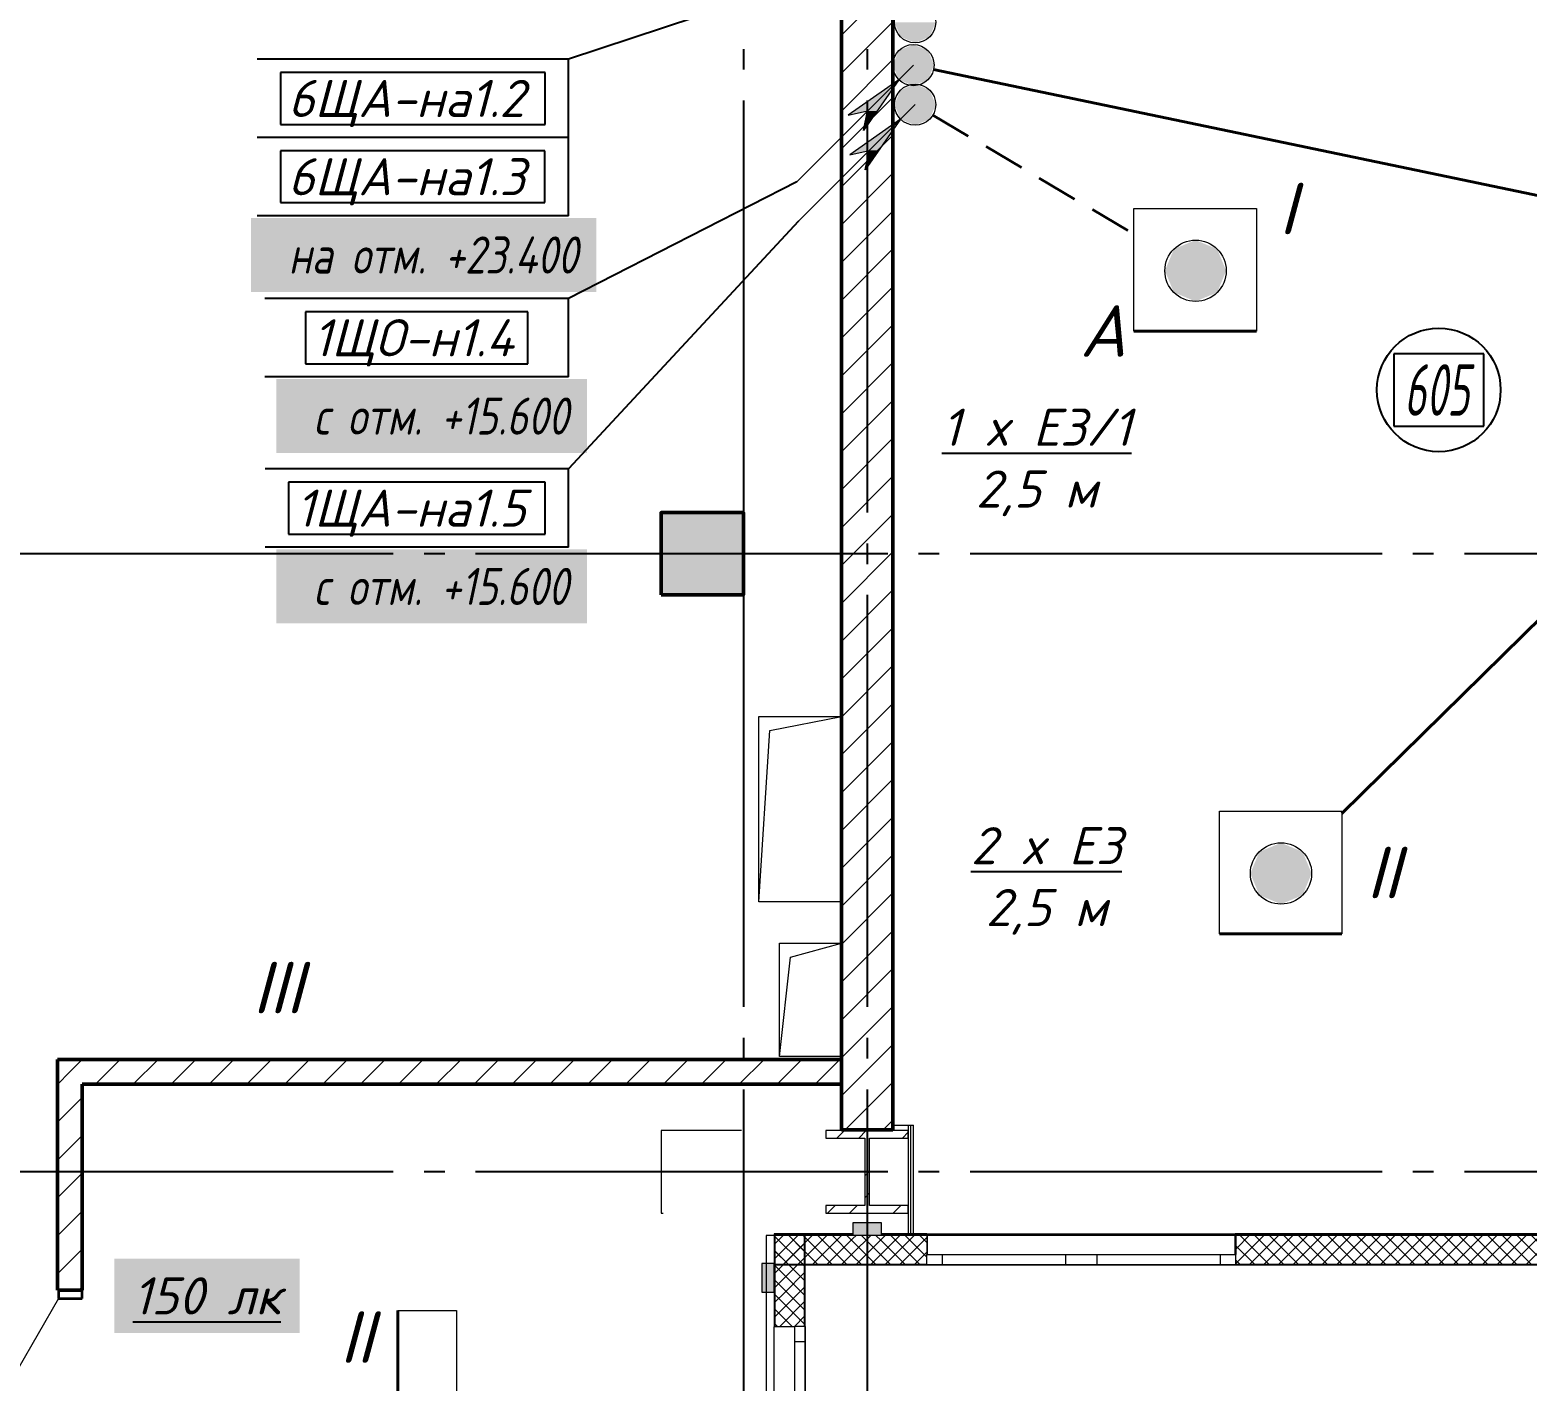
# Model space of a CAD drawing. Header units: millimetres. Extents: x 0 to 1093, y 0 to 420.
# Drawn here: x 480.6 to 553.2, y 149.4 to 215 of the extents above; entities that cross this region are included whole.
import ezdxf

# ---------------------------------------------------------------- set-up
doc = ezdxf.new("R2010")
doc.units = ezdxf.units.MM
for name, pattern in [('JIS_02_2.0', [3, 2, -1]), ('ГОСТ 2.303 5', [24, 20, -1.5, 1, -1.5]), ('СПКБ-0000-000-АР#006$0$Achse', [2300, 0, -800, 1500, 0])]:
    doc.linetypes.add(name, pattern=pattern)
for name, color, linetype in [('Viewport1ForCustomObjects_0', 7, 'Continuous'), ('Viewport2ForCustomObjects_0', 7, 'Continuous'), ('Номер помещения', 7, 'Continuous'), ('СПКБ-0000-000-АР#006$0$Двери ArchiCAD', 7, 'Continuous'), ('СПКБ-0000-000-АР#006$0$Колонны новые', 7, 'Continuous'), ('СПКБ-0000-000-АР#006$0$Колонны существующие', 7, 'Continuous'), ('СПКБ-0000-000-АР#006$0$Окна ArchiCAD', 7, 'Continuous'), ('СПКБ-0000-000-АР#006$0$Перекрытие новые', 7, 'Continuous'), ('СПКБ-0000-000-АР#006$0$Стены', 7, 'Continuous'), ('СПКБ-0000-000-АР#006$0$Фахверк', 7, 'Continuous'), ('Строительные оси', 7, 'Continuous'), ('ЭО_АВАРИЙНОЕ ОСВЕЩЕНИЕ', 7, 'Continuous'), ('ЭО_РАБОЧЕЕ ОСВЕЩЕНИЕ', 7, 'Continuous'), ('ЭС', 7, 'Continuous')]:
    doc.layers.add(name, color=color, linetype=linetype)
for name, color, linetype, lineweight, true_color in [('СПКБ-0000-000-АР#006$0$Двери ArchiCAD_Ном._пера__23', 7, 'Continuous', 35, 0xff6600), ('СПКБ-0000-000-АР#006$0$Двери ArchiCAD_Ном._пера__3', 7, 'Continuous', 18, 0xff6600), ('СПКБ-0000-000-АР#006$0$Двери ArchiCAD_Ном._пера__58', 7, 'Continuous', 50, 0xdf0000), ('СПКБ-0000-000-АР#006$0$Колонны новые_Ном._пера__108', 7, 'Continuous', 13, 0xfd8379), ('СПКБ-0000-000-АР#006$0$Колонны существующие_Ном._пера__102', 7, 'Continuous', 13, 0xcccccc), ('СПКБ-0000-000-АР#006$0$Окна ArchiCAD_Ном._пера__68', 7, 'Continuous', 20, 0xfd4435), ('СПКБ-0000-000-АР#006$0$Перекрытие новые_Ном._пера__161', 7, 'Continuous', 13, 0xe11606), ('СПКБ-0000-000-АР#006$0$Стены_Ном._пера__58', 7, 'Continuous', 50, 0xdf0000), ('СПКБ-0000-000-АР#006$0$Стены_Ном._пера__68', 7, 'Continuous', 20, 0xfd4435), ('СПКБ-0000-000-АР#006$0$Фахверк_Ном._пера__102', 7, 'Continuous', 13, 0xcccccc)]:
    doc.layers.add(name, color=color, linetype=linetype, lineweight=lineweight, true_color=true_color)
for name, color, linetype, lineweight in [('СПКБ-0000-000-АР#006$0$Колонны новые_Ном._пера__20', 1, 'Continuous', 20), ('СПКБ-0000-000-АР#006$0$Колонны существующие_Ном._пера__141', 7, 'Continuous', 50), ('СПКБ-0000-000-АР#006$0$Колонны существующие_Ном._пера__2', 8, 'Continuous', 15), ('СПКБ-0000-000-АР#006$0$Окна ArchiCAD_Ном._пера__6', 5, 'Continuous', 9), ('СПКБ-0000-000-АР#006$0$Стены_Ном._пера__1', 7, 'Continuous', 13), ('СПКБ-0000-000-АР#006$0$Стены_Ном._пера__20', 1, 'Continuous', 20), ('СПКБ-0000-000-АР#006$0$Фахверк_Ном._пера__1', 7, 'Continuous', 13), ('СПКБ-0000-000-АР#006$0$Шахты ОВ_Ном._пера__1', 7, 'Continuous', 13)]:
    doc.layers.add(name, color=color, linetype=linetype, lineweight=lineweight)
doc.styles.add('1.8', font='isocpeui.ttf', dxfattribs={"height": 1.8})
doc.styles.add('2.5', font='isocpeui.ttf')
doc.styles.add('CustomTextStyle11', font='isocpeui.ttf', dxfattribs={"width": 0.594182, "height": 2.5})
doc.styles.add('CustomTextStyle89', font='isocpeui.ttf', dxfattribs={"width": 0.987755, "height": 1.8})
doc.styles.add('CustomTextStyle90', font='isocpeui.ttf', dxfattribs={"width": 0.987755, "height": 1.8})
doc.styles.add('CustomTextStyle91', font='isocpeui.ttf', dxfattribs={"width": 0.987755, "height": 1.8})
doc.styles.add('CustomTextStyle92', font='isocpeui.ttf', dxfattribs={"width": 0.987755, "height": 1.8})
pattern_1 = [(45, (0, 0), (-35.35534, 35.35534), []), (135, (0, 0), (35.35534, 35.35534), [])]
pattern_2 = [(45, (0, 0), (-91.9239, 91.9239), [])]
pattern_3 = [(0, (0, 0), (0, 173.2051), [0, -100]), (0, (50, 86.6), (0, 173.2051), [0, -100])]

# ---------------------------------------------------------------- blocks, each defined once
blk = doc.blocks.new('*E373')
at = {"layer": 'Номер помещения', "color": 7, "linetype": 'Continuous', "true_color": 0xffffff}
for p, q in [((213.372, 78.558), (208.997, 78.558)), ((208.997, 78.558), (208.997, 75.058)), ((213.372, 75.058), (213.372, 78.558)), ((208.997, 75.058), (213.372, 75.058)), ((208.997, 75.058), (208.997, 75.058))]:
    blk.add_line(p, q, dxfattribs=at)
at = {"layer": 'Номер помещения', "color": 6, "linetype": 'Continuous'}
blk.add_circle((211.184, 76.808), 3, dxfattribs=at)
at = {"layer": 'Строительные оси', "color": 3, "linetype": 'ГОСТ 2.303 5', "lineweight": 25}
for p, q in [((177.431, 258.857), (177.431, -45.143)), ((183.431, 258.857), (183.431, -45.143)), ((280.431, 68.857), (-283.569, 68.857)), ((280.431, 38.857), (-283.569, 38.857))]:
    blk.add_line(p, q, dxfattribs=at)
at = {"layer": 'ЭО_АВАРИЙНОЕ ОСВЕЩЕНИЕ', "color": 7, "lineweight": 0}
for p, q in [((180.106, 84.999), (185.763, 90.656)), ((185.056, 89.949), (182.599, 88.228)), ((185.056, 89.949), (183.335, 87.491)), ((182.599, 88.228), (183.54, 88.433)), ((183.335, 87.491), (183.54, 88.433)), ((196.384, 85.619), (202.334, 85.619)), ((196.384, 79.669), (196.384, 85.619)), ((202.334, 85.619), (202.334, 79.669)), ((160.649, 32.121), (163.499, 32.121)), ((163.499, 32.121), (163.499, 19.431))]:
    blk.add_line(p, q, dxfattribs=at)
at = {"layer": 'ЭО_АВАРИЙНОЕ ОСВЕЩЕНИЕ', "color": 1, "linetype": 'JIS_02_2.0', "lineweight": 40}
blk.add_line((186.624, 90.146), (196.384, 84.366), dxfattribs=at)
at = {"layer": 'ЭО_АВАРИЙНОЕ ОСВЕЩЕНИЕ', "color": 1, "lineweight": 40}
for p, q in [((202.334, 79.669), (196.384, 79.669)), ((160.649, 19.431), (160.649, 32.121))]:
    blk.add_line(p, q, dxfattribs=at)
at = {"layer": 'ЭО_АВАРИЙНОЕ ОСВЕЩЕНИЕ', "color": 7, "lineweight": 0}
for centre, radius in [((185.763, 94.656), 1), ((185.763, 90.656), 1), ((199.376, 82.594), 1.488)]:
    blk.add_circle(centre, radius, dxfattribs=at)
at = {"layer": 'ЭО_АВАРИЙНОЕ ОСВЕЩЕНИЕ', "color": 1, "lineweight": 40}
for points in [[(184.763, 94.656), (185.056, 93.949), (186.47, 93.949)], [(184.763, 94.656), (186.763, 94.656), (186.47, 93.949)], [(185.056, 93.949), (186.47, 93.949), (185.763, 93.656)], [(185.763, 91.656), (185.056, 91.363), (186.47, 91.363)], [(185.056, 91.363), (184.763, 90.656), (186.763, 90.656)], [(185.056, 91.363), (186.47, 91.363), (186.763, 90.656)], [(184.763, 90.656), (185.056, 89.949), (186.47, 89.949)], [(184.763, 90.656), (186.763, 90.656), (186.47, 89.949)], [(185.056, 89.949), (186.47, 89.949), (185.763, 89.656)]]:
    blk.add_solid(points, dxfattribs=at)
at = {"layer": 'ЭО_АВАРИЙНОЕ ОСВЕЩЕНИЕ', "color": 1, "lineweight": 0}
for points in [[(185.056, 89.949), (182.892, 88.433), (183.54, 88.433)], [(185.056, 89.949), (183.54, 88.433), (183.995, 88.433)], [(182.892, 88.433), (183.54, 88.433), (182.599, 88.228)], [(183.496, 88.228), (183.851, 88.228), (183.335, 87.491)], [(183.54, 88.433), (183.496, 88.228), (183.851, 88.228)], [(183.54, 88.433), (183.995, 88.433), (183.851, 88.228)], [(198.324, 83.646), (197.889, 82.594), (200.864, 82.594)], [(199.376, 84.082), (198.324, 83.646), (200.428, 83.646)], [(198.324, 83.646), (200.428, 83.646), (200.864, 82.594)], [(197.889, 82.594), (198.324, 81.542), (200.428, 81.542)], [(197.889, 82.594), (200.864, 82.594), (200.428, 81.542)], [(198.324, 81.542), (200.428, 81.542), (199.376, 81.107)]]:
    blk.add_solid(points, dxfattribs=at)
at = {"layer": 'ЭО_РАБОЧЕЕ ОСВЕЩЕНИЕ', "color": 7, "lineweight": 0}
for p, q in [((180.025, 86.917), (185.681, 92.574)), ((184.974, 91.867), (182.517, 90.146)), ((184.974, 91.867), (183.254, 89.409)), ((182.517, 90.146), (183.459, 90.351)), ((183.254, 89.409), (183.459, 90.351)), ((200.532, 56.362), (206.482, 56.362)), ((200.532, 50.412), (200.532, 56.362)), ((206.482, 56.362), (206.482, 50.412))]:
    blk.add_line(p, q, dxfattribs=at)
at = {"layer": 'ЭО_РАБОЧЕЕ ОСВЕЩЕНИЕ', "color": 5, "lineweight": 40}
for p, q in [((186.66, 92.37), (230.284, 83.267)), ((206.482, 56.251), (230.307, 79.717)), ((206.482, 50.412), (200.532, 50.412))]:
    blk.add_line(p, q, dxfattribs=at)
at = {"layer": 'ЭО_РАБОЧЕЕ ОСВЕЩЕНИЕ', "color": 7, "lineweight": 0}
for centre, radius in [((185.681, 92.574), 1), ((203.524, 53.338), 1.488)]:
    blk.add_circle(centre, radius, dxfattribs=at)
at = {"layer": 'ЭО_РАБОЧЕЕ ОСВЕЩЕНИЕ', "color": 5, "lineweight": 40}
for points in [[(184.974, 93.281), (184.681, 92.574), (186.681, 92.574)], [(185.681, 93.574), (184.974, 93.281), (186.388, 93.281)], [(184.974, 93.281), (186.388, 93.281), (186.681, 92.574)], [(184.681, 92.574), (184.974, 91.867), (186.388, 91.867)], [(184.681, 92.574), (186.681, 92.574), (186.388, 91.867)], [(184.974, 91.867), (186.388, 91.867), (185.681, 91.574)]]:
    blk.add_solid(points, dxfattribs=at)
at = {"layer": 'ЭО_РАБОЧЕЕ ОСВЕЩЕНИЕ', "color": 5, "lineweight": 0}
for points in [[(184.974, 91.867), (182.81, 90.351), (183.459, 90.351)], [(184.974, 91.867), (183.459, 90.351), (183.913, 90.351)], [(182.81, 90.351), (183.459, 90.351), (182.517, 90.146)], [(183.414, 90.146), (183.769, 90.146), (183.254, 89.409)], [(183.459, 90.351), (183.414, 90.146), (183.769, 90.146)], [(183.459, 90.351), (183.913, 90.351), (183.769, 90.146)], [(203.524, 54.825), (202.473, 54.389), (204.576, 54.389)], [(202.473, 54.389), (202.037, 53.338), (205.012, 53.338)], [(202.473, 54.389), (204.576, 54.389), (205.012, 53.338)], [(202.037, 53.338), (202.473, 52.286), (204.576, 52.286)], [(202.037, 53.338), (205.012, 53.338), (204.576, 52.286)], [(202.473, 52.286), (204.576, 52.286), (203.524, 51.85)]]:
    blk.add_solid(points, dxfattribs=at)
at = {"layer": 'Номер помещения', "linetype": 'Continuous', "style": 'CustomTextStyle11', "width": 0.594182}
blk.add_text('605', height=2.5, dxfattribs=at).set_placement((209.497, 75.558))
blk = doc.blocks.new('СПКБ-0000-000-АР#006$0$Перекрытие_1', base_point=(-24406.7, 20246.8))
at = {"layer": 'СПКБ-0000-000-АР#006$0$Перекрытие новые_Ном._пера__161', "color": 12, "linetype": 'Continuous', "lineweight": 13, "true_color": 0xe11606, "flags": 128}
blk.add_lwpolyline([(-17959.4, 25285.7), (17852.9, 25289.2), (17852.9, 19187.9), (22461.7, 19187.9), (22461.7, 18544.1), (22461.7, 17594.1), (22461.7, 15678), (25022.7, 15678), (25022.7, 12760.6), (19944.2, 12760.6), (19944.2, 10010.9), (25022.7, 10010.9), (25022.7, 7088.5), (22462, 7088.5), (22462, 5173.8), (22462, 4223.8), (22462, 3576.5), (17852.7, 3576.5), (17852.9, -2527.3), (5824.2, -2528.1), (-24406.7, -2530.3)], dxfattribs=at)
blk = doc.blocks.new('СПКБ-0000-000-АР#006$0$Двустворчатое Окно 19')
at = {"layer": 'СПКБ-0000-000-АР#006$0$Окна ArchiCAD_Ном._пера__6', "color": 5, "linetype": 'Continuous', "lineweight": 9}
for p, q in [((-747, 100), (747, 100)), ((-750, 0), (-675, 0)), ((-675, 0), (-675, -50)), ((-675, 0), (-75, 0)), ((-75, -50), (-75, 0)), ((-75, 0), (0, 0)), ((0, 0), (75, 0)), ((75, 0), (75, -50)), ((75, 0), (675, 0)), ((675, -50), (675, 0)), ((675, 0), (750, 0)), ((-750, -50), (750, -50)), ((-675, -50), (-750, -50)), ((-75, -50), (-675, -50)), ((0, -50), (-75, -50)), ((75, -50), (0, -50)), ((675, -50), (75, -50)), ((750, -50), (675, -50))]:
    blk.add_line(p, q, dxfattribs=at)
at = {"layer": 'СПКБ-0000-000-АР#006$0$Окна ArchiCAD_Ном._пера__68', "color": 20, "linetype": 'Continuous', "lineweight": 20, "true_color": 0xfd4435}
for p, q in [((-750, -47), (-750, 0)), ((750, -47), (750, 0)), ((-750, -50), (-750, -47)), ((750, -50), (750, -47))]:
    blk.add_line(p, q, dxfattribs=at)
blk = doc.blocks.new('СПКБ-0000-000-АР#006$0$Стена_4', base_point=(17892.9, 3584))
at = {"layer": 'СПКБ-0000-000-АР#006$0$Стены_Ном._пера__68', "linetype": 'Continuous', "lineweight": 20, "true_color": 0xfd4435}
for points in [[(18273.1, 3584), (17892.9, 3584), (17892.9, 3581), (18273.1, 3581)], [(18413.1, 3584), (18413.1, 3581), (18633.1, 3581), (18633.1, 3584)], [(18633.1, 3584), (18633.1, 3581), (18633.1, 3484), (18636.1, 3484), (18636.1, 3584)], [(20130.1, 3584), (20130.1, 3484), (20133.1, 3484), (20133.1, 3581), (20133.1, 3584)], [(20133.1, 3584), (20133.1, 3581), (24603.1, 3581), (24603.1, 3584)], [(25022.7, 3584), (24743.1, 3584), (24743.1, 3581), (25025.7, 3581)], [(17892.9, 3434), (18273.1, 3434), (18273.1, 3437), (17892.9, 3437)], [(18273.1, 3434), (18413.1, 3434), (18413.1, 3437), (18273.1, 3437)], [(18413.1, 3434), (18633.1, 3434), (18633.1, 3437), (18413.1, 3437)], [(24603.1, 3437), (20133.1, 3437), (20133.1, 3434), (24603.1, 3434)], [(24603.1, 3434), (24743.1, 3434), (24743.1, 3437), (24603.1, 3437)], [(24743.1, 3434), (25172.7, 3434), (25169.7, 3437), (24743.1, 3437)]]:
    blk.add_hatch(color=20, dxfattribs=at).paths.add_polyline_path(points)
h = blk.add_hatch(dxfattribs=at)
h.set_pattern_fill('СЕТКА_5X5_ДИАГОНАЛЬНАЯ', color=20, style=0, pattern_type=2)
h.set_pattern_definition(pattern_1)
h.paths.add_polyline_path([(18273.1, 3581), (17892.9, 3581), (17892.9, 3437), (18273.1, 3437)])
h = blk.add_hatch(dxfattribs=at)
h.set_pattern_fill('СЕТКА_5X5_ДИАГОНАЛЬНАЯ', color=20, style=0, pattern_type=2)
h.set_pattern_definition(pattern_1)
h.paths.add_polyline_path([(18273.1, 3437), (18413.1, 3437), (18413.1, 3578.7), (18273.1, 3578.7)])
h = blk.add_hatch(dxfattribs=at)
h.set_pattern_fill('СЕТКА_5X5_ДИАГОНАЛЬНАЯ', color=20, style=0, pattern_type=2)
h.set_pattern_definition(pattern_1)
h.paths.add_polyline_path([(18413.1, 3437), (18633.1, 3437), (18633.1, 3484), (18633.1, 3581), (18413.1, 3581)])
h = blk.add_hatch(dxfattribs=at)
h.set_pattern_fill('СЕТКА_5X5_ДИАГОНАЛЬНАЯ', color=20, style=0, pattern_type=2)
h.set_pattern_definition(pattern_1)
h.paths.add_polyline_path([(20133.1, 3437), (24603.1, 3437), (24603.1, 3581), (20133.1, 3581), (20133.1, 3484)])
h = blk.add_hatch(dxfattribs=at)
h.set_pattern_fill('СЕТКА_5X5_ДИАГОНАЛЬНАЯ', color=20, style=0, pattern_type=2)
h.set_pattern_definition(pattern_1)
h.paths.add_polyline_path([(24603.1, 3437), (24743.1, 3437), (24743.1, 3578.7), (24603.1, 3578.7)])
h = blk.add_hatch(dxfattribs=at)
h.set_pattern_fill('СЕТКА_5X5_ДИАГОНАЛЬНАЯ', color=20, style=0, pattern_type=2)
h.set_pattern_definition(pattern_1)
h.paths.add_polyline_path([(25025.7, 3581), (24743.1, 3581), (24743.1, 3437), (25169.7, 3437)])
at = {"layer": 'СПКБ-0000-000-АР#006$0$Стены_Ном._пера__68', "color": 20, "linetype": 'Continuous', "lineweight": 20, "true_color": 0xfd4435}
for p, q in [((18273.1, 3581), (17892.9, 3581)), ((18633.1, 3581), (18413.1, 3581)), ((18633.1, 3584), (18636.1, 3584)), ((18633.1, 3581), (18633.1, 3484)), ((18636.1, 3484), (18636.1, 3584)), ((20130.1, 3484), (20130.1, 3584)), ((20133.1, 3584), (20130.1, 3584)), ((24603.1, 3581), (20133.1, 3581)), ((20133.1, 3581), (20133.1, 3484)), ((25025.7, 3581), (24743.1, 3581)), ((17892.9, 3437), (18273.1, 3437)), ((18273.1, 3437), (18413.1, 3437)), ((18413.1, 3437), (18633.1, 3437)), ((18633.1, 3484), (18636.1, 3484)), ((18633.1, 3437), (18633.1, 3484)), ((18633.1, 3434), (18633.1, 3437)), ((20133.1, 3484), (20130.1, 3484)), ((20133.1, 3437), (20133.1, 3484)), ((20133.1, 3437), (24603.1, 3437)), ((20133.1, 3434), (20133.1, 3437)), ((24603.1, 3437), (24743.1, 3437)), ((24743.1, 3437), (25169.7, 3437))]:
    blk.add_line(p, q, dxfattribs=at)
at = {"layer": 'СПКБ-0000-000-АР#006$0$Стены_Ном._пера__68', "color": 20, "linetype": 'Continuous', "lineweight": 20, "true_color": 0xfd4435, "flags": 128}
for points in [[(18273.1, 3584), (17892.9, 3584)], [(17892.9, 3584), (17892.9, 3434)], [(18633.1, 3584), (18413.1, 3584)], [(24603.1, 3584), (20133.1, 3584)], [(25022.7, 3584), (24743.1, 3584)], [(17892.9, 3434), (18633.1, 3434)], [(20133.1, 3434), (25172.7, 3434)]]:
    blk.add_lwpolyline(points, dxfattribs=at)
at = {"layer": 'СПКБ-0000-000-АР#006$0$Окна ArchiCAD', "color": 5, "linetype": 'Continuous', "lineweight": 9, "zscale": 1000}
blk.add_blockref('СПКБ-0000-000-АР#006$0$Двустворчатое Окно 19', (19383.1, 3484), dxfattribs=at)
blk = doc.blocks.new('СПКБ-0000-000-АР#006$0$Стена_6', base_point=(17892.7, -2534.3))
at = {"layer": 'СПКБ-0000-000-АР#006$0$Стены_Ном._пера__68', "linetype": 'Continuous', "lineweight": 20, "true_color": 0xfd4435}
for points in [[(17892.7, 3584), (17892.7, 3440.7), (17895.7, 3440.7), (17895.7, 3584)], [(18042.7, 3440.7), (18042.7, 3584), (18039.7, 3584), (18039.7, 3440.7)], [(17895.7, 3440.7), (17892.9, 3440.7), (17892.9, 3300.7), (17895.7, 3300.7)], [(18042.7, 3300.7), (18042.7, 3440.7), (18039.7, 3440.7), (18039.7, 3300.7)], [(17892.7, 3300.7), (17892.7, 3135.7), (17895.7, 3135.7), (17895.7, 3300.7)], [(18042.7, 3300.7), (18039.7, 3300.7), (18039.7, 3135.7), (18042.7, 3135.7)], [(17892.7, 3132.7), (17992.7, 3132.7), (17992.7, 3135.7), (17895.7, 3135.7), (17892.7, 3135.7)], [(17892.7, 1635.7), (17895.7, 1635.7), (17992.7, 1635.7), (17992.7, 1638.7), (17892.7, 1638.7)], [(17892.7, -2114.3), (17895.7, -2114.3), (17895.7, 1635.7), (17892.7, 1635.7)], [(18039.7, -2114.3), (18042.7, -2114.3), (18042.7, 1635.7), (18039.7, 1635.7)], [(17895.7, -2114.3), (17892.9, -2114.3), (17892.9, -2254.3), (17895.7, -2254.3)], [(18042.7, -2254.3), (18042.7, -2114.3), (18039.7, -2114.3), (18039.7, -2254.3)], [(17892.7, -2254.3), (17892.7, -2534.3), (17895.7, -2537.3), (17895.7, -2254.3)], [(18042.7, -2684.3), (18042.7, -2254.3), (18039.7, -2254.3), (18039.7, -2681.3)]]:
    blk.add_hatch(color=20, dxfattribs=at).paths.add_polyline_path(points)
h = blk.add_hatch(dxfattribs=at)
h.set_pattern_fill('СЕТКА_5X5_ДИАГОНАЛЬНАЯ', color=20, style=0, pattern_type=2)
h.set_pattern_definition(pattern_1)
h.paths.add_polyline_path([(17895.7, 3584), (17895.7, 3440.7), (18039.7, 3440.7), (18039.7, 3584)])
h = blk.add_hatch(dxfattribs=at)
h.set_pattern_fill('СЕТКА_5X5_ДИАГОНАЛЬНАЯ', color=20, style=0, pattern_type=2)
h.set_pattern_definition(pattern_1)
h.paths.add_polyline_path([(18039.7, 3300.7), (18039.7, 3440.7), (17895.7, 3440.7), (17895.7, 3300.7)])
h = blk.add_hatch(dxfattribs=at)
h.set_pattern_fill('СЕТКА_5X5_ДИАГОНАЛЬНАЯ', color=20, style=0, pattern_type=2)
h.set_pattern_definition(pattern_1)
h.paths.add_polyline_path([(17895.7, 3300.7), (17895.7, 3135.7), (17992.7, 3135.7), (18039.7, 3135.7), (18039.7, 3300.7)])
h = blk.add_hatch(dxfattribs=at)
h.set_pattern_fill('СЕТКА_5X5_ДИАГОНАЛЬНАЯ', color=20, style=0, pattern_type=2)
h.set_pattern_definition(pattern_1)
h.paths.add_polyline_path([(17992.7, 1635.7), (17895.7, 1635.7), (17895.7, -2114.3), (18039.7, -2114.3), (18039.7, 1635.7)])
h = blk.add_hatch(dxfattribs=at)
h.set_pattern_fill('СЕТКА_5X5_ДИАГОНАЛЬНАЯ', color=20, style=0, pattern_type=2)
h.set_pattern_definition(pattern_1)
h.paths.add_polyline_path([(18039.7, -2254.3), (18039.7, -2114.3), (17895.7, -2114.3), (17895.7, -2254.3)])
h = blk.add_hatch(dxfattribs=at)
h.set_pattern_fill('СЕТКА_5X5_ДИАГОНАЛЬНАЯ', color=20, style=0, pattern_type=2)
h.set_pattern_definition(pattern_1)
h.paths.add_polyline_path([(17895.7, -2254.3), (17895.7, -2537.3), (18039.7, -2681.3), (18039.7, -2254.3)])
at = {"layer": 'СПКБ-0000-000-АР#006$0$Стены_Ном._пера__68', "color": 20, "linetype": 'Continuous', "lineweight": 20, "true_color": 0xfd4435}
for p, q in [((17895.7, 3584), (17895.7, 3440.7)), ((18039.7, 3440.7), (18039.7, 3584)), ((17895.7, 3440.7), (17895.7, 3300.7)), ((18039.7, 3300.7), (18039.7, 3440.7)), ((17895.7, 3300.7), (17895.7, 3135.7)), ((18039.7, 3135.7), (18039.7, 3300.7)), ((17892.7, 3135.7), (17892.7, 3132.7)), ((17992.7, 3132.7), (17892.7, 3132.7)), ((17895.7, 3135.7), (17992.7, 3135.7)), ((17992.7, 3135.7), (17992.7, 3132.7)), ((18039.7, 3135.7), (17992.7, 3135.7)), ((18042.7, 3135.7), (18039.7, 3135.7)), ((17992.7, 1638.7), (17892.7, 1638.7)), ((17892.7, 1635.7), (17892.7, 1638.7)), ((17895.7, 1635.7), (17895.7, -2114.3)), ((17895.7, 1635.7), (17992.7, 1635.7)), ((17992.7, 1635.7), (17992.7, 1638.7)), ((18039.7, 1635.7), (17992.7, 1635.7)), ((18039.7, -2114.3), (18039.7, 1635.7)), ((18042.7, 1635.7), (18039.7, 1635.7)), ((17895.7, -2114.3), (17895.7, -2254.3)), ((18039.7, -2254.3), (18039.7, -2114.3)), ((17895.7, -2254.3), (17895.7, -2537.3)), ((18039.7, -2681.3), (18039.7, -2254.3))]:
    blk.add_line(p, q, dxfattribs=at)
at = {"layer": 'СПКБ-0000-000-АР#006$0$Стены_Ном._пера__68', "color": 20, "linetype": 'Continuous', "lineweight": 20, "true_color": 0xfd4435, "flags": 128}
for points in [[(18042.7, 3584), (17892.7, 3584)], [(17892.7, 3584), (17892.7, 3440.7)], [(18042.7, 3135.7), (18042.7, 3584)], [(17892.7, 3300.7), (17892.7, 3135.7)], [(17892.7, 1635.7), (17892.7, -2114.3)], [(18042.7, -2684.3), (18042.7, 1635.7)], [(17892.7, -2254.3), (17892.7, -2534.3)]]:
    blk.add_lwpolyline(points, dxfattribs=at)
at = {"layer": 'СПКБ-0000-000-АР#006$0$Окна ArchiCAD', "color": 5, "linetype": 'Continuous', "lineweight": 9, "zscale": 1000, "rotation": 90}
blk.add_blockref('СПКБ-0000-000-АР#006$0$Двустворчатое Окно 19', (17992.7, 2385.7), dxfattribs=at)
blk = doc.blocks.new('СПКБ-0000-000-АР#006$0$Стена_16', base_point=(18343.1, 18683.6))
at = {"layer": 'СПКБ-0000-000-АР#006$0$Стены_Ном._пера__20', "linetype": 'Continuous', "lineweight": 20}
h = blk.add_hatch(dxfattribs=at)
h.set_pattern_fill('КИРПИЧ_ОБЫКНОВЕННЫЙ', color=1, style=0, pattern_type=2)
h.set_pattern_definition(pattern_2)
h.paths.add_polyline_path([(18218.1, 4089.3), (18468.1, 4089.3), (18468.1, 13945.4), (18353.1, 13945.4), (18218.1, 13945.4)])
at = {"layer": 'СПКБ-0000-000-АР#006$0$Стены_Ном._пера__58', "color": 12, "linetype": 'Continuous', "lineweight": 50, "true_color": 0xdf0000, "flags": 128}
for points in [[(18218.1, 13945.4), (18218.1, 4089.3)], [(18468.1, 4089.3), (18468.1, 13945.4)], [(18218.1, 4089.3), (18468.1, 4089.3)]]:
    blk.add_lwpolyline(points, dxfattribs=at)
blk = doc.blocks.new('СПКБ-0000-000-АР#006$0$Стена_63', base_point=(18468.1, 3579))
at = {"layer": 'СПКБ-0000-000-АР#006$0$Стены_Ном._пера__20', "linetype": 'Continuous', "lineweight": 20}
h = blk.add_hatch(dxfattribs=at)
h.set_pattern_fill('ШТУКАТУРКА', color=1, style=0, pattern_type=2)
h.set_pattern_definition(pattern_3)
h.paths.add_polyline_path([(18543.1, 4111.8), (18543.1, 3579), (18556.1, 3579), (18556.1, 4111.8)])
h = blk.add_hatch(dxfattribs=at)
h.set_pattern_fill('ШТУКАТУРКА', color=1, style=0, pattern_type=2)
h.set_pattern_definition(pattern_3)
h.paths.add_polyline_path([(18568.1, 3579), (18568.1, 4111.8), (18556.1, 4111.8), (18556.1, 3579)])
at = {"layer": 'СПКБ-0000-000-АР#006$0$Стены_Ном._пера__1', "color": 7, "linetype": 'Continuous', "lineweight": 13, "flags": 128}
for points in [[(18468.1, 4111.8), (18543.1, 4111.8)], [(18468.1, 3579), (18543.1, 3579)]]:
    blk.add_lwpolyline(points, dxfattribs=at)
at = {"layer": 'СПКБ-0000-000-АР#006$0$Стены_Ном._пера__1', "color": 7, "linetype": 'СПКБ-0000-000-АР#006$0$Achse', "lineweight": 13, "flags": 128}
blk.add_lwpolyline([(18468.1, 4111.8), (18468.1, 3579)], dxfattribs=at)
at = {"layer": 'СПКБ-0000-000-АР#006$0$Стены_Ном._пера__20', "color": 1, "linetype": 'Continuous', "lineweight": 20, "flags": 128}
for points in [[(18543.1, 4111.8), (18556.1, 4111.8)], [(18556.1, 4111.8), (18568.1, 4111.8)], [(18568.1, 3579), (18568.1, 4111.8)], [(18543.1, 3579), (18556.1, 3579)], [(18556.1, 3579), (18568.1, 3579)]]:
    blk.add_lwpolyline(points, dxfattribs=at)
at = {"layer": 'СПКБ-0000-000-АР#006$0$Стены_Ном._пера__68', "color": 20, "linetype": 'Continuous', "lineweight": 20, "true_color": 0xfd4435}
for p, q in [((18543.1, 4111.8), (18543.1, 3579)), ((18556.1, 3579), (18556.1, 4111.8))]:
    blk.add_line(p, q, dxfattribs=at)
blk = doc.blocks.new('СПКБ-0000-000-АР#006$0$Стена_102', base_point=(18218.1, 4310.7))
at = {"layer": 'СПКБ-0000-000-АР#006$0$Стены_Ном._пера__20', "linetype": 'Continuous', "lineweight": 20}
h = blk.add_hatch(dxfattribs=at)
h.set_pattern_fill('КИРПИЧ_ОБЫКНОВЕННЫЙ', color=1, style=0, pattern_type=2)
h.set_pattern_definition(pattern_2)
h.paths.add_polyline_path([(18218.1, 4430.7), (14413.1, 4430.7), (14533.1, 4310.7), (18218.1, 4310.7)])
at = {"layer": 'СПКБ-0000-000-АР#006$0$Стены_Ном._пера__58', "color": 12, "linetype": 'Continuous', "lineweight": 50, "true_color": 0xdf0000, "flags": 128}
for points in [[(18218.1, 4430.7), (14413.1, 4430.7)], [(18218.1, 4310.7), (18218.1, 4430.7)], [(14533.1, 4310.7), (18218.1, 4310.7)]]:
    blk.add_lwpolyline(points, dxfattribs=at)
blk = doc.blocks.new('СПКБ-0000-000-АР#006$0$Однопольная Дверь 19_3')
at = {"layer": 'СПКБ-0000-000-АР#006$0$Двери ArchiCAD_Ном._пера__23', "color": 30, "linetype": 'Continuous', "lineweight": 35, "true_color": 0xff6600}
for p, q in [((-460, 0), (-500, 0)), ((-500, 0), (-500, -115)), ((-460, -115), (-460, 0)), ((500, 0), (460, 0)), ((460, 0), (460, -115)), ((500, -115), (500, 0)), ((-500, -115), (-460, -115)), ((460, -115), (500, -115))]:
    blk.add_line(p, q, dxfattribs=at)
at = {"layer": 'СПКБ-0000-000-АР#006$0$Двери ArchiCAD_Ном._пера__3', "color": 30, "linetype": 'Continuous', "lineweight": 18, "true_color": 0xff6600}
blk.add_line((460, 0), (-336.7, 460), dxfattribs=at)
blk.add_arc((460, 0), 920, 150, 180, dxfattribs=at)
at = {"layer": 'СПКБ-0000-000-АР#006$0$Двери ArchiCAD_Ном._пера__58', "color": 12, "linetype": 'Continuous', "lineweight": 50, "true_color": 0xdf0000}
for p, q in [((-500, 5), (-537, 5)), ((-500, 0), (-500, 5)), ((-500, -115), (-500, 0)), ((500, 0), (500, 5)), ((500, 5), (537, 5)), ((500, -115), (500, 0)), ((-500, -115), (-537, -115)), ((500, -115), (537, -115))]:
    blk.add_line(p, q, dxfattribs=at)
blk = doc.blocks.new('СПКБ-0000-000-АР#006$0$Стена_103', base_point=(14533.1, 4310.7))
at = {"layer": 'СПКБ-0000-000-АР#006$0$Стены_Ном._пера__20', "linetype": 'Continuous', "lineweight": 20}
h = blk.add_hatch(dxfattribs=at)
h.set_pattern_fill('КИРПИЧ_ОБЫКНОВЕННЫЙ', color=1, style=0, pattern_type=2)
h.set_pattern_definition(pattern_2)
h.paths.add_polyline_path([(14413.1, 4430.7), (14413.1, 3310.6), (14418.1, 3310.6), (14533.1, 3310.6), (14533.1, 4310.7)])
at = {"layer": 'СПКБ-0000-000-АР#006$0$Стены_Ном._пера__58', "color": 12, "linetype": 'Continuous', "lineweight": 50, "true_color": 0xdf0000}
for p, q in [((14413.1, 3310.6), (14413.1, 3347.6)), ((14533.1, 3310.6), (14533.1, 3347.6)), ((14418.1, 3310.6), (14413.1, 3310.6)), ((14533.1, 3310.6), (14418.1, 3310.6))]:
    blk.add_line(p, q, dxfattribs=at)
at = {"layer": 'СПКБ-0000-000-АР#006$0$Стены_Ном._пера__58', "color": 12, "linetype": 'Continuous', "lineweight": 50, "true_color": 0xdf0000, "flags": 128}
for points in [[(14413.1, 4430.7), (14413.1, 3310.6)], [(14533.1, 3310.6), (14533.1, 4310.7)]]:
    blk.add_lwpolyline(points, dxfattribs=at)
at = {"layer": 'СПКБ-0000-000-АР#006$0$Двери ArchiCAD', "color": 21, "linetype": 'Continuous', "lineweight": 18, "true_color": 0xff9955, "zscale": 1000, "rotation": 90}
blk.add_blockref('СПКБ-0000-000-АР#006$0$Однопольная Дверь 19_3', (14418.1, 2810.6), dxfattribs=at)
blk = doc.blocks.new('СПКБ-0000-000-АР#006$0$Колонна_25', base_point=(17543.1, 3885.7))
at = {"layer": 'СПКБ-0000-000-АР#006$0$Колонны существующие_Ном._пера__2', "color": 8, "linetype": 'СПКБ-0000-000-АР#006$0$Achse', "lineweight": 15, "flags": 128}
blk.add_lwpolyline([(17343.1, 3685.7), (17743.1, 3685.7), (17743.1, 4085.7), (17343.1, 4085.7)], close=True, dxfattribs=at)
blk = doc.blocks.new('СПКБ-0000-000-АР#006$0$Колонна_49', base_point=(18343.1, 3885.7))
at = {"layer": 'СПКБ-0000-000-АР#006$0$Колонны новые_Ном._пера__108', "linetype": 'Continuous', "lineweight": 13, "true_color": 0xfd8379}
h = blk.add_hatch(dxfattribs=at)
h.set_pattern_fill('СТАЛЬ', color=11, style=0, pattern_type=2)
h.set_pattern_definition([(45, (0, 0), (-159.099, 159.099), []), (45, (-53.03, 53.03), (-159.099, 159.099), [])])
h.paths.add_polyline_path([(18143.1, 3685.7), (18543.1, 3685.7), (18543.1, 3722.4), (18354.8, 3722.4), (18354.8, 4049.1), (18543.1, 4049.1), (18543.1, 4085.7), (18143.1, 4085.7), (18143.1, 4049.1), (18331.4, 4049.1), (18331.4, 3722.4), (18143.1, 3722.4)])
at = {"layer": 'СПКБ-0000-000-АР#006$0$Колонны новые_Ном._пера__20', "color": 1, "linetype": 'Continuous', "lineweight": 20}
for p, q in [((18543.1, 4085.7), (18143.1, 4085.7)), ((18143.1, 4085.7), (18143.1, 4049.1)), ((18543.1, 4049.1), (18543.1, 4085.7)), ((18143.1, 4049.1), (18331.4, 4049.1)), ((18331.4, 4049.1), (18331.4, 3722.4)), ((18354.8, 3722.4), (18354.8, 4049.1)), ((18354.8, 4049.1), (18543.1, 4049.1)), ((18331.4, 3722.4), (18143.1, 3722.4)), ((18143.1, 3722.4), (18143.1, 3685.7)), ((18543.1, 3722.4), (18354.8, 3722.4)), ((18543.1, 3685.7), (18543.1, 3722.4)), ((18143.1, 3685.7), (18543.1, 3685.7))]:
    blk.add_line(p, q, dxfattribs=at)
blk = doc.blocks.new('СПКБ-0000-000-АР#006$0$Колонна_57', base_point=(17543.1, 6885.7))
at = {"layer": 'СПКБ-0000-000-АР#006$0$Колонны существующие_Ном._пера__102', "linetype": 'Continuous', "lineweight": 13, "true_color": 0xcccccc}
blk.add_hatch(color=254, dxfattribs=at).paths.add_polyline_path([(17343.1, 6685.7), (17743.1, 6685.7), (17743.1, 7085.7), (17343.1, 7085.7)])
at = {"layer": 'СПКБ-0000-000-АР#006$0$Колонны существующие_Ном._пера__141', "color": 7, "linetype": 'Continuous', "lineweight": 50, "flags": 128}
blk.add_lwpolyline([(17343.1, 6685.7), (17743.1, 6685.7), (17743.1, 7085.7), (17343.1, 7085.7)], close=True, dxfattribs=at)
blk = doc.blocks.new('СПКБ-0000-000-АР#006$0$Колонна_77', base_point=(17862.9, 3370.7))
at = {"layer": 'СПКБ-0000-000-АР#006$0$Фахверк_Ном._пера__102', "linetype": 'Continuous', "lineweight": 13, "true_color": 0xcccccc}
blk.add_hatch(color=254, dxfattribs=at).paths.add_polyline_path([(17892.9, 3300.7), (17892.9, 3440.7), (17832.9, 3440.7), (17832.9, 3300.7)])
at = {"layer": 'СПКБ-0000-000-АР#006$0$Фахверк_Ном._пера__1', "color": 7, "linetype": 'Continuous', "lineweight": 13, "flags": 128}
blk.add_lwpolyline([(17892.9, 3300.7), (17892.9, 3440.7), (17832.9, 3440.7), (17832.9, 3300.7)], close=True, dxfattribs=at)
blk = doc.blocks.new('СПКБ-0000-000-АР#006$0$Колонна_78', base_point=(18343.1, 3608.7))
at = {"layer": 'СПКБ-0000-000-АР#006$0$Фахверк_Ном._пера__102', "linetype": 'Continuous', "lineweight": 13, "true_color": 0xcccccc}
blk.add_hatch(color=254, dxfattribs=at).paths.add_polyline_path([(18273.1, 3578.7), (18413.1, 3578.7), (18413.1, 3638.7), (18273.1, 3638.7)])
at = {"layer": 'СПКБ-0000-000-АР#006$0$Фахверк_Ном._пера__1', "color": 7, "linetype": 'Continuous', "lineweight": 13, "flags": 128}
blk.add_lwpolyline([(18273.1, 3578.7), (18413.1, 3578.7), (18413.1, 3638.7), (18273.1, 3638.7)], close=True, dxfattribs=at)
blk = doc.blocks.new('*E372')
at = {"layer": 'СПКБ-0000-000-АР#006$0$Шахты ОВ_Ном._пера__1', "color": 7, "linetype": 'Continuous', "lineweight": 13}
for p, q in [((424.28, 87.12), (427.749, 87.801)), ((423.749, 78.801), (424.28, 87.12)), ((425.28, 76.12), (427.749, 76.801)), ((424.749, 71.301), (425.28, 76.12))]:
    blk.add_line(p, q, dxfattribs=at)
at = {"layer": 'СПКБ-0000-000-АР#006$0$Шахты ОВ_Ном._пера__1', "color": 7, "linetype": 'Continuous', "lineweight": 13, "flags": 128}
for points in [[(423.749, 87.801), (427.749, 87.801), (427.749, 78.801), (423.749, 78.801)], [(424.749, 76.801), (427.749, 76.801), (427.749, 71.301), (424.749, 71.301)]]:
    blk.add_lwpolyline(points, close=True, dxfattribs=at)
at = {"layer": 'СПКБ-0000-000-АР#006$0$Колонны новые', "color": 1, "lineweight": 20, "xscale": 0.01, "yscale": 0.01, "zscale": 0.01}
blk.add_blockref('СПКБ-0000-000-АР#006$0$Колонна_49', (428.999, 65.701), dxfattribs=at)
at = {"layer": 'СПКБ-0000-000-АР#006$0$Колонны существующие', "color": 7, "lineweight": 50, "xscale": 0.01, "yscale": 0.01, "zscale": 0.01}
blk.add_blockref('СПКБ-0000-000-АР#006$0$Колонна_57', (420.999, 95.701), dxfattribs=at)
at = {"layer": 'СПКБ-0000-000-АР#006$0$Колонны существующие', "color": 8, "lineweight": 15, "xscale": 0.01, "yscale": 0.01, "zscale": 0.01}
blk.add_blockref('СПКБ-0000-000-АР#006$0$Колонна_25', (420.999, 65.701), dxfattribs=at)
at = {"layer": 'СПКБ-0000-000-АР#006$0$Перекрытие новые', "color": 12, "linetype": 'Continuous', "lineweight": 13, "true_color": 0xe11606, "xscale": 0.01, "yscale": 0.01, "zscale": 0.01}
blk.add_blockref('СПКБ-0000-000-АР#006$0$Перекрытие_1', (1.5, 229.311), dxfattribs=at)
at = {"layer": 'СПКБ-0000-000-АР#006$0$Стены', "color": 12, "lineweight": 50, "true_color": 0xdf0000, "xscale": 0.01, "yscale": 0.01, "zscale": 0.01}
for name, p in [('СПКБ-0000-000-АР#006$0$Стена_16', (428.999, 213.68)), ('СПКБ-0000-000-АР#006$0$Стена_103', (390.899, 69.95)), ('СПКБ-0000-000-АР#006$0$Стена_102', (427.749, 69.95)), ('СПКБ-0000-000-АР#006$0$Стена_63', (430.248, 62.633))]:
    blk.add_blockref(name, p, dxfattribs=at)
at = {"layer": 'СПКБ-0000-000-АР#006$0$Стены', "color": 20, "lineweight": 20, "true_color": 0xfd4435, "xscale": 0.01, "yscale": 0.01, "zscale": 0.01}
for name, p in [('СПКБ-0000-000-АР#006$0$Стена_6', (424.494, 1.5)), ('СПКБ-0000-000-АР#006$0$Стена_4', (424.496, 62.683))]:
    blk.add_blockref(name, p, dxfattribs=at)
at = {"layer": 'СПКБ-0000-000-АР#006$0$Фахверк', "color": 7, "lineweight": 13, "xscale": 0.01, "yscale": 0.01, "zscale": 0.01}
for name, p in [('СПКБ-0000-000-АР#006$0$Колонна_78', (428.999, 62.931)), ('СПКБ-0000-000-АР#006$0$Колонна_77', (424.196, 60.551))]:
    blk.add_blockref(name, p, dxfattribs=at)
blk = doc.blocks.new('CustomObjectsInViewport1_0')
at = {"layer": 'ЭС'}
for p, q in [((529.176, 221.041), (506.694, 213.588)), ((506.694, 213.588), (491.579, 213.588)), ((506.694, 205.988), (506.694, 213.588)), ((506.694, 209.788), (491.579, 209.788)), ((517.781, 207.646), (506.694, 201.97)), ((506.694, 205.988), (491.579, 205.988)), ((517.863, 205.728), (506.694, 193.701)), ((506.694, 201.97), (491.953, 201.97)), ((506.694, 198.17), (506.694, 201.97)), ((506.694, 198.17), (491.953, 198.17)), ((506.694, 193.701), (491.965, 193.701)), ((506.694, 189.901), (506.694, 193.701)), ((506.694, 189.901), (491.965, 189.901))]:
    blk.add_line(p, q, dxfattribs=at)
at = {"layer": 'ЭС', "color": 7, "true_color": 0xffffff}
for p, q in [((505.554, 212.948), (492.719, 212.948)), ((492.719, 212.948), (492.719, 210.428)), ((505.554, 210.428), (505.554, 212.948)), ((492.719, 210.428), (505.554, 210.428)), ((492.719, 210.428), (492.719, 210.428)), ((505.552, 209.148), (492.719, 209.148)), ((492.719, 209.148), (492.719, 206.628)), ((505.552, 206.628), (505.552, 209.148)), ((492.719, 206.628), (505.552, 206.628)), ((492.719, 206.628), (492.719, 206.628)), ((504.714, 201.33), (493.932, 201.33)), ((493.932, 201.33), (493.932, 198.81)), ((504.714, 198.81), (504.714, 201.33)), ((493.932, 198.81), (504.714, 198.81)), ((493.932, 198.81), (493.932, 198.81)), ((505.554, 193.061), (493.105, 193.061)), ((493.105, 193.061), (493.105, 190.541)), ((505.554, 190.541), (505.554, 193.061)), ((493.105, 190.541), (505.554, 190.541)), ((493.105, 190.541), (493.105, 190.541))]:
    blk.add_line(p, q, dxfattribs=at)
at = {"layer": 'ЭС', "width": 0.987755}
for s, style, p in [('6ЩА-на1.2', 'CustomTextStyle91', (493.079, 210.788)), ('6ЩА-на1.3', 'CustomTextStyle92', (493.079, 206.988)), ('1ЩО-н1.4', 'CustomTextStyle89', (494.292, 199.17)), ('1ЩА-на1.5', 'CustomTextStyle90', (493.465, 190.901))]:
    blk.add_text(s, height=1.8, dxfattribs=dict(at, style=style)).set_placement(p)

msp = doc.modelspace()

# ---------------------------------------------------------------- block references
msp.add_blockref('*E372', (92.189, 93.885))
at = {"layer": 'Viewport1ForCustomObjects_0'}
msp.add_blockref('CustomObjectsInViewport1_0', (0, 0), dxfattribs=at)
at = {"layer": 'Viewport2ForCustomObjects_0'}
msp.add_blockref('*E373', (337.756, 120.729), dxfattribs=at)

# ---------------------------------------------------------------- texts
at = {"layer": 'ЭО_АВАРИЙНОЕ ОСВЕЩЕНИЕ', "color": 1, "insert": (532.64, 200.397), "char_height": 2.5, "attachment_point": 5, "style": '2.5'}
msp.add_mtext('А', dxfattribs=at)
at = {"layer": 'ЭО_РАБОЧЕЕ ОСВЕЩЕНИЕ', "attachment_point": 5}
for s, insert, char_height, style in [('I', (541.59, 206.347), 2.5, '2.5'), ('{\\L1 x Е3/1\\P}2,5 м', (529.417, 194.019), 1.8, '1.8'), ('{\\L2 x Е3\\P}2,5 м', (529.894, 173.707), 1.8, '1.8'), ('II', (546.238, 174.116), 2.5, '2.5'), ('III', (492.572, 168.532), 2.5, '2.5'), ('II', (496.401, 151.567), 2.5, '2.5')]:
    msp.add_mtext(s, dxfattribs=dict(at, insert=insert, char_height=char_height, style=style))
at = {"layer": 'ЭО_РАБОЧЕЕ ОСВЕЩЕНИЕ', "insert": (489.139, 153.564), "char_height": 1.8, "attachment_point": 5, "style": '1.8', "bg_fill": 1, "box_fill_scale": 1.5, "bg_fill_color": 7, "bg_fill_true_color": 16777215, "bg_fill_transparency": 0}
msp.add_mtext('{\\L150 лк}', dxfattribs=at)
at = {"layer": 'ЭС', "char_height": 1.8, "attachment_point": 3, "style": '1.8', "bg_fill": 1, "box_fill_scale": 1.5, "bg_fill_color": 7, "bg_fill_true_color": 16777215, "bg_fill_transparency": 0}
for s, insert in [('{\\W0.8;на отм. +23.400 }', (507.146, 204.988)), ('{\\W0.8;с отм. +15.600 }', (506.694, 197.17)), ('{\\W0.8;с отм. +15.600 }', (506.694, 188.901))]:
    msp.add_mtext(s, dxfattribs=dict(at, insert=insert))

doc.saveas('drawing.dxf')
